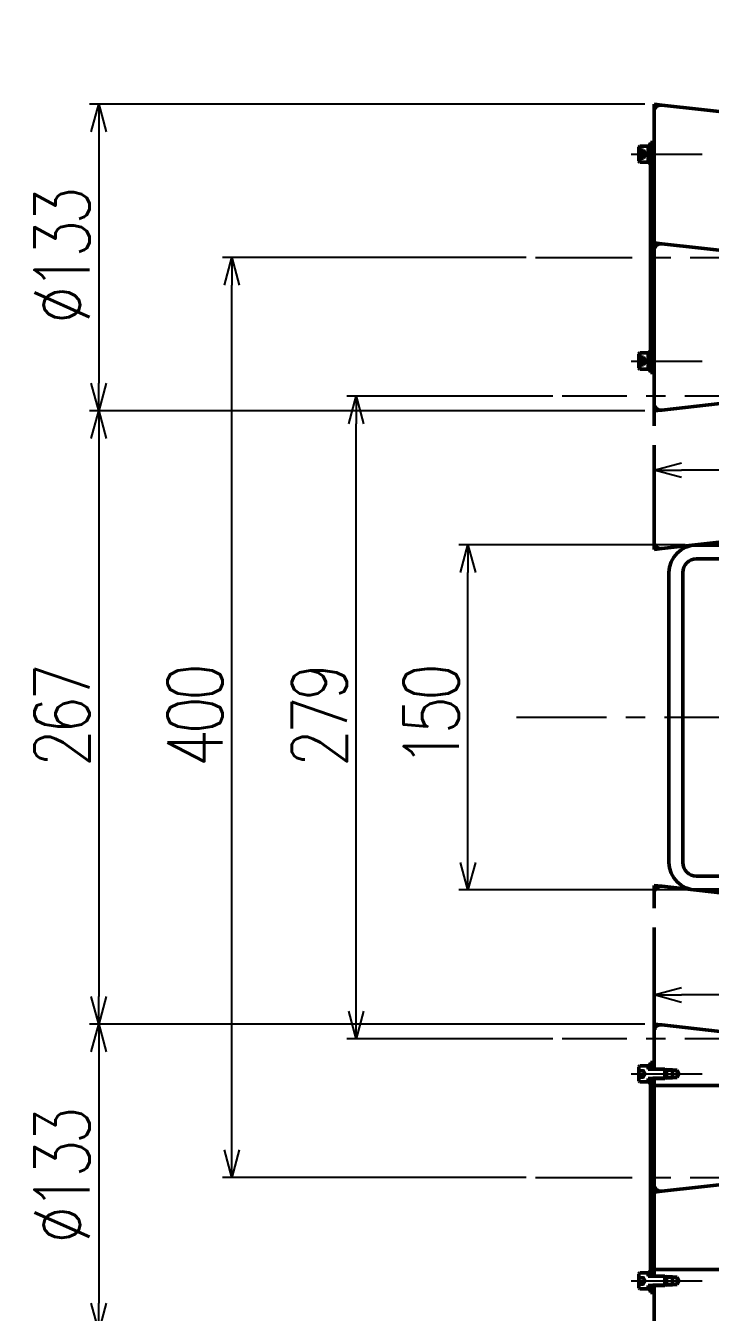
# Model space of a CAD drawing. Header units: millimetres. Extents: x 541 to 1553, y -2294 to 1811.
# Drawn here: x 541 to 839, y -1766 to -1207 of the extents above; entities that cross this region are included whole.
import ezdxf

# ---------------------------------------------------------------- set-up
doc = ezdxf.new("R2010")
doc.units = ezdxf.units.MM
doc.header["$LTSCALE"] = 1.324409
for name, pattern in [('CENTER', [50.8, 31.75, -6.35, 6.35, -6.35]), ('DASHED', [19.05, 12.7, -6.35]), ('PHANTOM', [63.5, 31.75, -6.35, 6.35, -6.35, 6.35, -6.35])]:
    doc.linetypes.add(name, pattern=pattern)
doc.layers.add('NoLayerName_001', color=7, linetype='Continuous')
doc.layers.add('NoLayerName_002', color=7, linetype='Continuous')
doc.styles.get("Standard").update_dxf_attribs({"font": 'txt', "bigfont": 'extfont2'})
doc.dimstyles.get("Standard").update_dxf_attribs({"dimtxt": 2.5, "dimasz": 2.5, "dimexe": 1.25, "dimexo": 0.625, "dimtad": 1, "dimdec": 3, "dimzin": 0, "dimdsep": 46, "dimtxsty": 'Standard', "dimcen": 2.5, "dimadec": 0, "dimazin": 0, "dimtfac": 0.75, "dimtdec": 3, "dimtmove": 0, "dimatfit": 3, "dimfxl": 1, "dimarcsym": 0})

# ---------------------------------------------------------------- blocks, each defined once
blk = doc.blocks.new('_OPEN30')
at = {"color": 0, "linetype": 'ByBlock', "lineweight": -2}
for p, q in [((-1, 0.267949), (0, 0)), ((0, 0), (-1, -0.267949)), ((0, 0), (-1, 0))]:
    blk.add_line(p, q, dxfattribs=at)
blk = doc.blocks.new('*D554')
at = {"layer": 'Defpoints', "color": 0}
for p in [(733.31, -1432.76), (831.71, -1432.76), (831.71, -1582.76)]:
    blk.add_point(p, dxfattribs=at)
at = {"layer": 'NoLayerName_001', "color": 0, "linetype": 'Continuous', "lineweight": 25}
for p, q in [((827.71, -1432.76), (729.31, -1432.76)), ((733.31, -1570.76), (733.31, -1444.76)), ((827.71, -1582.76), (729.31, -1582.76))]:
    blk.add_line(p, q, dxfattribs=at)
at = {"layer": 'NoLayerName_001', "color": 0, "lineweight": 25, "xscale": 12, "yscale": 12, "zscale": 12}
for p, rotation in [((733.31, -1432.76), 90), ((733.31, -1582.76), 270)]:
    blk.add_blockref('_OPEN30', p, dxfattribs=dict(at, rotation=rotation))
at = {"layer": 'NoLayerName_001', "color": 2, "lineweight": 50, "insert": (717.31, -1507.76), "char_height": 24, "attachment_point": 5, "rotation": 90}
blk.add_mtext('\\W0.8000;\\T0.8750;150', dxfattribs=at)
blk = doc.blocks.new('*D555')
at = {"layer": 'Defpoints', "color": 0}
for p in [(814.21, -1241.1), (572.71, -1374.43), (814.21, -1374.43)]:
    blk.add_point(p, dxfattribs=at)
at = {"layer": 'NoLayerName_001', "color": 0, "linetype": 'Continuous', "lineweight": 25}
for p, q in [((810.21, -1241.1), (568.71, -1241.1)), ((572.71, -1253.1), (572.71, -1362.43)), ((810.21, -1374.43), (568.71, -1374.43))]:
    blk.add_line(p, q, dxfattribs=at)
at = {"layer": 'NoLayerName_001', "color": 0, "lineweight": 25, "xscale": 12, "yscale": 12, "zscale": 12}
for p, rotation in [((572.71, -1241.1), 90), ((572.71, -1374.43), 270)]:
    blk.add_blockref('_OPEN30', p, dxfattribs=dict(at, rotation=rotation))
at = {"layer": 'NoLayerName_001', "color": 2, "lineweight": 50, "insert": (556.71, -1307.76), "char_height": 24, "attachment_point": 5, "rotation": 90}
blk.add_mtext('\\W0.8000;\\T0.8750;%%c133', dxfattribs=at)
blk = doc.blocks.new('*D556')
at = {"layer": 'Defpoints', "color": 0}
for p in [(814.21, -1641.1), (572.71, -1774.43), (814.21, -1774.43)]:
    blk.add_point(p, dxfattribs=at)
at = {"layer": 'NoLayerName_001', "color": 0, "linetype": 'Continuous', "lineweight": 25}
for p, q in [((810.21, -1641.1), (568.71, -1641.1)), ((572.71, -1653.1), (572.71, -1762.43)), ((810.21, -1774.43), (568.71, -1774.43))]:
    blk.add_line(p, q, dxfattribs=at)
at = {"layer": 'NoLayerName_001', "color": 0, "lineweight": 25, "xscale": 12, "yscale": 12, "zscale": 12}
for p, rotation in [((572.71, -1641.1), 90), ((572.71, -1774.43), 270)]:
    blk.add_blockref('_OPEN30', p, dxfattribs=dict(at, rotation=rotation))
at = {"layer": 'NoLayerName_001', "color": 2, "lineweight": 50, "insert": (556.71, -1707.76), "char_height": 24, "attachment_point": 5, "rotation": 90}
blk.add_mtext('\\W0.8000;\\T0.8750;%%c133', dxfattribs=at)
blk = doc.blocks.new('*D557')
at = {"layer": 'Defpoints', "color": 0}
for p in [(814.21, -1374.43), (572.71, -1641.1), (814.21, -1641.1)]:
    blk.add_point(p, dxfattribs=at)
at = {"layer": 'NoLayerName_001', "color": 0, "linetype": 'Continuous', "lineweight": 25}
for p, q in [((810.21, -1374.43), (568.71, -1374.43)), ((572.71, -1386.43), (572.71, -1629.1)), ((810.21, -1641.1), (568.71, -1641.1))]:
    blk.add_line(p, q, dxfattribs=at)
at = {"layer": 'NoLayerName_001', "color": 0, "lineweight": 25, "xscale": 12, "yscale": 12, "zscale": 12}
for p, rotation in [((572.71, -1374.43), 90), ((572.71, -1641.1), 270)]:
    blk.add_blockref('_OPEN30', p, dxfattribs=dict(at, rotation=rotation))
at = {"layer": 'NoLayerName_001', "color": 2, "lineweight": 50, "insert": (556.71, -1507.76), "char_height": 24, "attachment_point": 5, "rotation": 90}
blk.add_mtext('\\W0.8000;\\T0.8750;267', dxfattribs=at)
blk = doc.blocks.new('*D558')
at = {"layer": 'Defpoints', "color": 0}
for p in [(684.64, -1368.04), (774.21, -1368.04), (774.21, -1647.49)]:
    blk.add_point(p, dxfattribs=at)
at = {"layer": 'NoLayerName_001', "color": 0, "linetype": 'Continuous', "lineweight": 25}
for p, q in [((770.21, -1368.04), (680.64, -1368.04)), ((684.64, -1635.49), (684.64, -1380.04)), ((770.21, -1647.49), (680.64, -1647.49))]:
    blk.add_line(p, q, dxfattribs=at)
at = {"layer": 'NoLayerName_001', "color": 0, "lineweight": 25, "xscale": 12, "yscale": 12, "zscale": 12}
for p, rotation in [((684.64, -1368.04), 90), ((684.64, -1647.49), 270)]:
    blk.add_blockref('_OPEN30', p, dxfattribs=dict(at, rotation=rotation))
at = {"layer": 'NoLayerName_001', "color": 2, "lineweight": 50, "insert": (668.64, -1507.76), "char_height": 24, "attachment_point": 5, "rotation": 90}
blk.add_mtext('\\W0.8000;\\T0.8750;279', dxfattribs=at)
blk = doc.blocks.new('*D559')
at = {"layer": 'Defpoints', "color": 0}
for p in [(630.61, -1307.76), (762.61, -1307.76), (762.61, -1707.76)]:
    blk.add_point(p, dxfattribs=at)
at = {"layer": 'NoLayerName_001', "color": 0, "linetype": 'Continuous', "lineweight": 25}
for p, q in [((758.61, -1307.76), (626.61, -1307.76)), ((630.61, -1695.76), (630.61, -1319.76)), ((758.61, -1707.76), (626.61, -1707.76))]:
    blk.add_line(p, q, dxfattribs=at)
at = {"layer": 'NoLayerName_001', "color": 0, "lineweight": 25, "xscale": 12, "yscale": 12, "zscale": 12}
for p, rotation in [((630.61, -1307.76), 90), ((630.61, -1707.76), 270)]:
    blk.add_blockref('_OPEN30', p, dxfattribs=dict(at, rotation=rotation))
at = {"layer": 'NoLayerName_001', "color": 2, "lineweight": 50, "insert": (614.61, -1507.76), "char_height": 24, "attachment_point": 5, "rotation": 90}
blk.add_mtext('\\W0.8000;\\T0.8750;400', dxfattribs=at)
blk = doc.blocks.new('*D560')
at = {"layer": 'Defpoints', "color": 0}
for p in [(814.21, -1374.43), (814.21, -1400.22), (964.21, -1415.36)]:
    blk.add_point(p, dxfattribs=at)
at = {"layer": 'NoLayerName_001', "color": 0, "linetype": 'Continuous', "lineweight": 25}
blk.add_line((952.21, -1400.22), (826.21, -1400.22), dxfattribs=at)
at = {"layer": 'NoLayerName_001', "color": 0, "lineweight": 25, "xscale": 12, "yscale": 12, "zscale": 12, "rotation": 180}
blk.add_blockref('_OPEN30', (814.21, -1400.22), dxfattribs=at)
at = {"layer": 'NoLayerName_001', "color": 0, "lineweight": 25, "xscale": 12, "yscale": 12, "zscale": 12}
blk.add_blockref('_OPEN30', (964.21, -1400.22), dxfattribs=at)
at = {"layer": 'NoLayerName_001', "color": 2, "lineweight": 50, "insert": (889.21, -1384.22), "char_height": 24, "attachment_point": 5}
blk.add_mtext('\\W0.8000;\\T0.8750;150', dxfattribs=at)
blk = doc.blocks.new('*D575')
at = {"layer": 'Defpoints', "color": 0}
for p in [(814.21, -1628.44), (814.21, -1641.1), (964.21, -1660.45)]:
    blk.add_point(p, dxfattribs=at)
at = {"layer": 'NoLayerName_001', "color": 0, "linetype": 'Continuous', "lineweight": 25}
for p, q in [((814.21, -1637.1), (814.21, -1624.44)), ((952.21, -1628.44), (826.21, -1628.44))]:
    blk.add_line(p, q, dxfattribs=at)
at = {"layer": 'NoLayerName_001', "color": 0, "lineweight": 25, "xscale": 12, "yscale": 12, "zscale": 12, "rotation": 180}
blk.add_blockref('_OPEN30', (814.21, -1628.44), dxfattribs=at)
at = {"layer": 'NoLayerName_001', "color": 0, "lineweight": 25, "xscale": 12, "yscale": 12, "zscale": 12}
blk.add_blockref('_OPEN30', (964.21, -1628.44), dxfattribs=at)
at = {"layer": 'NoLayerName_001', "color": 2, "lineweight": 50, "insert": (886.66, -1612.44), "char_height": 24, "attachment_point": 5}
blk.add_mtext('\\W0.8000;\\T0.8750;150', dxfattribs=at)
blk = doc.blocks.new('JZB_0283')
at = {"layer": 'NoLayerName_002', "color": 3, "linetype": 'Continuous', "lineweight": 50}
for p, q in [((3.33, 132.96), (0, 133.33)), ((0, 129.98), (0, 133.33)), ((0, 3.35), (0, 0)), ((3.33, 0.37), (0, 0))]:
    blk.add_line(p, q, dxfattribs=at)
at = {"layer": 'NoLayerName_002', "color": 7, "linetype": 'Continuous', "lineweight": 50}
for p, q in [((0, 3.35), (0, 129.98)), ((3.33, 132.96), (147.33, 116.96)), ((150, 113.98), (150, 103.67)), ((150, 87.67), (150, 45.67)), ((150, 29.67), (150, 19.35)), ((3.33, 0.37), (147.33, 16.37))]:
    blk.add_line(p, q, dxfattribs=at)
for centre, start, end in [((3, 129.98), 83.6598, 180), ((147, 113.98), 0, 83.6598), ((147, 19.35), 276.3402, 0), ((3, 3.35), 180, 276.3402)]:
    blk.add_arc(centre, 3, start, end, dxfattribs=at)
blk = doc.blocks.new('JZB_0284')
at = {"layer": 'NoLayerName_001', "color": 7, "linetype": 'Continuous', "lineweight": 50}
for p, q in [((0, 100), (0, 0)), ((1.6, 100), (0, 100)), ((0, 0), (1.6, 0))]:
    blk.add_line(p, q, dxfattribs=at)
blk = doc.blocks.new('JZB_0285')
at = {"layer": 'NoLayerName_001', "color": 7, "linetype": 'Continuous', "lineweight": 50}
for p, q in [((0.4, 7), (0, 6.6)), ((0, 6.6), (0, 0.4)), ((0.4, 7), (0.4, 0)), ((4, 7), (0.4, 7)), ((0, 0.4), (0.4, 0)), ((0.4, 0), (4, 0))]:
    blk.add_line(p, q, dxfattribs=at)
at = {"layer": 'NoLayerName_001', "color": 3, "linetype": 'DASHED', "lineweight": 50}
for p, q in [((0, 5.22), (2, 5.22)), ((0, 4.36), (2, 4.36)), ((0, 2.64), (2, 2.64)), ((0, 1.78), (2, 1.78)), ((2.99, 3.5), (2, 5.22)), ((2, 5.22), (2, 1.78)), ((2, 1.78), (2.99, 3.5))]:
    blk.add_line(p, q, dxfattribs=at)
blk = doc.blocks.new('JZB_0286')
at = {"layer": 'NoLayerName_001', "color": 7, "linetype": 'Continuous', "lineweight": 50}
for p, q in [((0.4, 7), (0, 6.6)), ((0, 6.6), (0, 0.4)), ((0.4, 7), (0.4, 0)), ((4, 7), (0.4, 7)), ((0, 0.4), (0.4, 0)), ((0.4, 0), (4, 0))]:
    blk.add_line(p, q, dxfattribs=at)
at = {"layer": 'NoLayerName_001', "color": 3, "linetype": 'DASHED', "lineweight": 50}
for p, q in [((0, 5.22), (2, 5.22)), ((0, 4.36), (2, 4.36)), ((0, 2.64), (2, 2.64)), ((0, 1.78), (2, 1.78)), ((2.99, 3.5), (2, 5.22)), ((2, 5.22), (2, 1.78)), ((2, 1.78), (2.99, 3.5))]:
    blk.add_line(p, q, dxfattribs=at)
blk = doc.blocks.new('JZB_0292')
at = {"layer": 'NoLayerName_002', "color": 4, "linetype": 'CENTER', "lineweight": 25}
blk.add_line((0, 0), (30.94, 0), dxfattribs=at)
blk = doc.blocks.new('JZB_0293')
at = {"layer": 'NoLayerName_002', "color": 4, "linetype": 'CENTER', "lineweight": 25}
blk.add_line((0, 0), (30.94, 0), dxfattribs=at)
blk = doc.blocks.new('JZB_0302')
at = {"layer": 'NoLayerName_001', "color": 7, "linetype": 'Continuous', "lineweight": 50}
for p, q in [((0, 7.6), (0, 0)), ((0, 7.6), (1, 7.6)), ((1, 4.54), (0, 4.06)), ((1, 3.54), (0, 3.06)), ((1, 0), (0, 0))]:
    blk.add_line(p, q, dxfattribs=at)
blk = doc.blocks.new('JZB_0303')
at = {"layer": 'NoLayerName_001', "color": 7, "linetype": 'Continuous', "lineweight": 50}
for p, q in [((0, 7.6), (0, 0)), ((0, 7.6), (1, 7.6)), ((1, 4.54), (0, 4.06)), ((1, 3.54), (0, 3.06)), ((1, 0), (0, 0))]:
    blk.add_line(p, q, dxfattribs=at)
blk = doc.blocks.new('JZB_0308')
at = {"layer": 'NoLayerName_001', "color": 7, "linetype": 'Continuous', "lineweight": 50}
for p, q in [((1.6, 100), (0, 100)), ((0, 100), (0, 97.5)), ((0, 92.5), (0, 7.5)), ((1.6, 7.5), (1.6, 92.5)), ((0, 2.5), (0, 0)), ((0, 0), (1.6, 0)), ((1.6, 0), (1.6, 2.5))]:
    blk.add_line(p, q, dxfattribs=at)
blk = doc.blocks.new('JZB_0311')
at = {"layer": 'NoLayerName_001', "color": 7, "linetype": 'DASHED', "lineweight": 50}
blk.add_line((0, 0.06), (0, 0), dxfattribs=at)
blk = doc.blocks.new('JZB_0327')
at = {"layer": 'NoLayerName_002', "color": 3, "linetype": 'Continuous', "lineweight": 50}
for p, q in [((0, 129.98), (0, 133.33)), ((3.33, 132.96), (0, 133.33)), ((0, 3.35), (0, 0)), ((3.33, 0.37), (0, 0))]:
    blk.add_line(p, q, dxfattribs=at)
at = {"layer": 'NoLayerName_002', "color": 7, "linetype": 'Continuous', "lineweight": 50}
for p, q in [((0, 129.98), (0, 113.67)), ((3.33, 132.96), (147.33, 116.96)), ((150, 91.67), (150, 113.98)), ((0, 109.67), (0, 109.17)), ((0, 106.97), (0.3, 106.67)), ((35.1, 106.67), (0.3, 106.67)), ((51, 106.67), (50.9, 106.67)), ((51, 106.66), (51, 106.67)), ((131.1, 106.67), (131, 106.67)), ((131, 106.66), (131, 106.67)), ((149, 106.67), (146.9, 106.67)), ((149, 106.67), (150, 107.67)), ((149, 91.67), (149, 106.67)), ((52, 105.57), (52, 105.67)), ((130, 101.67), (52, 101.67)), ((130, 105.67), (130, 105.57)), ((149, 41.67), (149, 26.67)), ((150, 41.67), (150, 19.35)), ((52, 31.67), (130, 31.67)), ((0.3, 26.67), (0, 26.37)), ((0, 24.17), (0, 23.67)), ((0.3, 26.67), (35.1, 26.67)), ((50.9, 26.67), (51, 26.67)), ((51, 26.67), (51, 26.67)), ((52, 27.67), (52, 27.77)), ((130, 27.77), (130, 27.67)), ((131, 26.67), (131, 26.67)), ((131, 26.67), (131.1, 26.67)), ((146.9, 26.67), (149, 26.67)), ((150, 25.67), (149, 26.67)), ((0, 19.67), (0, 19.17)), ((0, 3.35), (0, 16.67)), ((3.33, 0.37), (147.33, 16.37))]:
    blk.add_line(p, q, dxfattribs=at)
for centre, radius, start, end in [((3, 129.98), 3, 83.6598, 180), ((147, 113.98), 3, 0, 83.6598), ((51, 105.67), 1, 0, 90), ((131, 105.67), 1, 90, 180), ((51, 27.67), 1, 270, 0), ((131, 27.67), 1, 180, 270), ((147, 19.35), 3, 276.3402, 0), ((3, 3.35), 3, 180, 276.3402)]:
    blk.add_arc(centre, radius, start, end, dxfattribs=at)
blk = doc.blocks.new('JZB_0329')
at = {"layer": 'NoLayerName_001', "color": 7, "linetype": 'Continuous', "lineweight": 50}
for p, q in [((1.6, 5), (0, 5)), ((0, 0), (1.6, 0))]:
    blk.add_line(p, q, dxfattribs=at)
blk = doc.blocks.new('JZB_0330')
at = {"layer": 'NoLayerName_001', "color": 7, "linetype": 'Continuous', "lineweight": 50}
for p, q in [((1.6, 5), (0, 5)), ((0, 0), (1.6, 0))]:
    blk.add_line(p, q, dxfattribs=at)
blk = doc.blocks.new('JZB_0333')
at = {"layer": 'NoLayerName_002', "color": 4, "linetype": 'CENTER', "lineweight": 25}
blk.add_line((0, 2), (30.94, 2), dxfattribs=at)
at = {"layer": 'NoLayerName_002', "color": 3, "linetype": 'Continuous', "lineweight": 25}
for p, q in [((18, 4), (14.7, 4)), ((18, 4), (18.66, 3.62)), ((18, 0), (18.66, 0.38)), ((14.7, 0), (18, 0))]:
    blk.add_line(p, q, dxfattribs=at)
at = {"layer": 'NoLayerName_002', "color": 7, "linetype": 'Continuous', "lineweight": 50}
for p, q in [((15.08, 3.62), (20, 3.62)), ((15.08, 0.38), (20, 0.38)), ((18, 0), (18, 4)), ((20.94, 2), (20, 3.62)), ((20, 0.38), (20, 3.62)), ((20, 0.38), (20.94, 2))]:
    blk.add_line(p, q, dxfattribs=at)
blk = doc.blocks.new('JZB_0334')
at = {"layer": 'NoLayerName_002', "color": 4, "linetype": 'CENTER', "lineweight": 25}
blk.add_line((0, 2), (30.94, 2), dxfattribs=at)
at = {"layer": 'NoLayerName_002', "color": 3, "linetype": 'Continuous', "lineweight": 25}
for p, q in [((18, 4), (14.7, 4)), ((18, 4), (18.66, 3.62)), ((18, 0), (18.66, 0.38)), ((14.7, 0), (18, 0))]:
    blk.add_line(p, q, dxfattribs=at)
at = {"layer": 'NoLayerName_002', "color": 7, "linetype": 'Continuous', "lineweight": 50}
for p, q in [((15.08, 3.62), (20, 3.62)), ((15.08, 0.38), (20, 0.38)), ((18, 0), (18, 4)), ((20.94, 2), (20, 3.62)), ((20, 3.62), (20, 0.38)), ((20, 0.38), (20.94, 2))]:
    blk.add_line(p, q, dxfattribs=at)
blk = doc.blocks.new('JZB_0341')
at = {"layer": 'NoLayerName_001', "color": 7, "linetype": 'Continuous', "lineweight": 50}
for p, q in [((0, 7.6), (1, 7.6)), ((0, 7.6), (0, 5.8)), ((1, 7.6), (1, 5.8)), ((0, 1.8), (0, 0)), ((1, 1.8), (1, 0)), ((1, 0), (0, 0))]:
    blk.add_line(p, q, dxfattribs=at)
blk = doc.blocks.new('JZB_0342')
at = {"layer": 'NoLayerName_001', "color": 7, "linetype": 'Continuous', "lineweight": 50}
for p, q in [((0.4, 7), (0, 6.6)), ((0, 0.4), (0, 6.6)), ((4, 7), (0.4, 7)), ((0.4, 0), (0, 0.4)), ((4, 0), (0.4, 0)), ((11.3, 5.5), (4, 5.5)), ((11.3, 1.5), (4, 1.5)), ((12, 4.8), (11.3, 5.5)), ((11.3, 1.5), (11.3, 5.5)), ((11.3, 1.5), (12, 2.2)), ((12, 4.8), (12, 2.2))]:
    blk.add_line(p, q, dxfattribs=at)
at = {"layer": 'NoLayerName_001', "color": 7, "linetype": 'Continuous', "lineweight": 25}
for p, q in [((0, 5.22), (2, 5.22)), ((2, 4.36), (0, 4.36)), ((0, 2.64), (2, 2.64)), ((0, 1.78), (2, 1.78)), ((2, 1.78), (2, 5.22)), ((2.99, 3.5), (2, 5.22)), ((2, 1.78), (2.99, 3.5))]:
    blk.add_line(p, q, dxfattribs=at)
at = {"layer": 'NoLayerName_001', "color": 3, "linetype": 'Continuous', "lineweight": 25}
for p, q in [((6.1, 5.12), (4, 5.5)), ((6.1, 1.88), (4, 1.5)), ((11.68, 5.12), (6.1, 5.12)), ((11.68, 1.88), (6.1, 1.88))]:
    blk.add_line(p, q, dxfattribs=at)
blk = doc.blocks.new('JZB_0343')
at = {"layer": 'NoLayerName_001', "color": 7, "linetype": 'Continuous', "lineweight": 50}
for p, q in [((0, 7.6), (1, 7.6)), ((0, 7.6), (0, 5.8)), ((1, 7.6), (1, 5.8)), ((0, 1.8), (0, 0)), ((1, 1.8), (1, 0)), ((1, 0), (0, 0))]:
    blk.add_line(p, q, dxfattribs=at)
blk = doc.blocks.new('JZB_0344')
at = {"layer": 'NoLayerName_001', "color": 7, "linetype": 'Continuous', "lineweight": 50}
for p, q in [((0.4, 7), (0, 6.6)), ((0, 0.4), (0, 6.6)), ((4, 7), (0.4, 7)), ((0.4, 0), (0, 0.4)), ((4, 0), (0.4, 0)), ((11.3, 5.5), (4, 5.5)), ((11.3, 1.5), (4, 1.5)), ((12, 4.8), (11.3, 5.5)), ((11.3, 1.5), (11.3, 5.5)), ((11.3, 1.5), (12, 2.2)), ((12, 4.8), (12, 2.2))]:
    blk.add_line(p, q, dxfattribs=at)
at = {"layer": 'NoLayerName_001', "color": 7, "linetype": 'Continuous', "lineweight": 25}
for p, q in [((0, 5.22), (2, 5.22)), ((2, 4.36), (0, 4.36)), ((0, 2.64), (2, 2.64)), ((0, 1.78), (2, 1.78)), ((2, 1.78), (2, 5.22)), ((2.99, 3.5), (2, 5.22)), ((2, 1.78), (2.99, 3.5))]:
    blk.add_line(p, q, dxfattribs=at)
at = {"layer": 'NoLayerName_001', "color": 3, "linetype": 'Continuous', "lineweight": 25}
for p, q in [((6.1, 5.12), (4, 5.5)), ((6.1, 1.88), (4, 1.5)), ((11.68, 5.12), (6.1, 5.12)), ((11.68, 1.88), (6.1, 1.88))]:
    blk.add_line(p, q, dxfattribs=at)
blk = doc.blocks.new('JZB_0349')
at = {"layer": 'NoLayerName_001', "color": 3, "linetype": 'PHANTOM', "lineweight": 50}
for p, q in [((150, 163), (150, 197)), ((153, 200), (186.5, 200)), ((226.5, 200), (249.5, 200)), ((261.5, 200), (262, 200)), ((265, 3), (265, 197)), ((150, 37), (150, 3)), ((153, 0), (167.44, 0)), ((226.5, 0), (249.5, 0)), ((261.5, 0), (262, 0))]:
    blk.add_line(p, q, dxfattribs=at)
at = {"layer": 'NoLayerName_001', "color": 3, "linetype": 'Continuous', "lineweight": 50}
for p, q in [((12, 175), (138, 175)), ((12, 169), (138, 169)), ((0, 37), (0, 163)), ((6, 37), (6, 163)), ((144, 163), (144, 37)), ((150, 37), (150, 163)), ((143.6, 130), (126.4, 130)), ((120, 123.6), (120, 76.4)), ((123.2, 123.6), (123.2, 76.4)), ((143.6, 126.8), (126.4, 126.8)), ((146.8, 76.4), (146.8, 123.6)), ((143.6, 73.2), (126.4, 73.2)), ((143.6, 70), (126.4, 70)), ((12, 31), (138, 31)), ((138, 25), (12, 25))]:
    blk.add_line(p, q, dxfattribs=at)
at = {"layer": 'NoLayerName_001', "color": 3, "linetype": 'PHANTOM', "lineweight": 50}
for centre, start, end in [((153, 197), 90, 180), ((262, 197), 0, 90), ((153, 3), 180, 270), ((262, 3), 270, 0)]:
    blk.add_arc(centre, 3, start, end, dxfattribs=at)
at = {"layer": 'NoLayerName_001', "color": 3, "linetype": 'Continuous', "lineweight": 50}
for centre, radius, start, end in [((12, 163), 12, 90, 180), ((138, 163), 12, 0, 90), ((12, 163), 6, 90, 180), ((138, 163), 6, 0, 90), ((126.4, 123.6), 6.4, 90, 180), ((143.6, 123.6), 6.4, 0, 90), ((126.4, 123.6), 3.2, 90, 180), ((143.6, 123.6), 3.2, 0, 90), ((126.4, 76.4), 6.4, 180, 270), ((126.4, 76.4), 3.2, 180, 270), ((143.6, 76.4), 6.4, 270, 0), ((143.6, 76.4), 3.2, 270, 0), ((12, 37), 12, 180, 270), ((12, 37), 6, 180, 270), ((138, 37), 6, 270, 0), ((138, 37), 12, 270, 0)]:
    blk.add_arc(centre, radius, start, end, dxfattribs=at)
blk = doc.blocks.new('JZB_0351')
at = {"layer": 'NoLayerName_002', "color": 3, "linetype": 'PHANTOM', "lineweight": 50}
for p, q in [((3.33, 132.96), (0, 133.33)), ((0, 129.98), (0, 133.33)), ((3.33, 132.96), (147.33, 116.96)), ((150, 79.63), (150, 19.35)), ((0, 3.35), (0, 60.28)), ((3.33, 0.37), (147.33, 16.37)), ((0, 3.35), (0, 0)), ((3.33, 0.37), (0, 0))]:
    blk.add_line(p, q, dxfattribs=at)
for centre, start, end in [((3, 129.98), 83.6598, 180), ((147, 113.98), 0, 83.6598), ((147, 19.35), 276.3402, 0), ((3, 3.35), 180, 276.3402)]:
    blk.add_arc(centre, 3, start, end, dxfattribs=at)
blk = doc.blocks.new('JZB_0352')
at = {"layer": 'NoLayerName_002', "color": 3, "linetype": 'PHANTOM', "lineweight": 50}
for p, q in [((3.33, 132.96), (0, 133.33)), ((0, 129.98), (0, 133.33)), ((0, 73.06), (0, 129.98)), ((3.33, 132.96), (147.33, 116.96)), ((150, 113.98), (150, 53.7)), ((150, 31.39), (150, 19.35)), ((3.33, 0.37), (147.33, 16.37)), ((0, 3.35), (0, 0)), ((3.33, 0.37), (0, 0))]:
    blk.add_line(p, q, dxfattribs=at)
for centre, start, end in [((3, 129.98), 83.6598, 180), ((147, 113.98), 0, 83.6598), ((147, 19.35), 276.3402, 0), ((3, 3.35), 180, 276.3402)]:
    blk.add_arc(centre, 3, start, end, dxfattribs=at)
blk = doc.blocks.new('DIM_0017')
at = {"color": 3, "linetype": 'Continuous', "lineweight": 25}
for points in [[(246.77, 0), (182.65, 83.19)], [(242, 11.47), (246.77, 0), (236.9, 7.54)]]:
    blk.add_lwpolyline(points, dxfattribs=at)
for centre in [(24, 102.2), (72, 102.2), (120, 102.2), (168, 102.2)]:
    blk.add_circle(centre, 24, dxfattribs=at)
at = {"color": 2, "linetype": 'Continuous', "lineweight": 50, "width": 0.666667}
for s, p in [('８８', (8, 92.2)), ('２', (160, 92.2)), ('７４', (56, 92.2)), ('４４', (104, 92.2))]:
    blk.add_text(s, height=20, dxfattribs=at).set_placement(p)

msp = doc.modelspace()

# ---------------------------------------------------------------- linework, layer by layer
at = {"layer": 'NoLayerName_001', "color": 4, "linetype": 'CENTER', "lineweight": 25}
for p, q in [((762.6141, -1307.7649), (1212.0768, -1307.7649)), ((1004.2141, -1368.0427), (774.2141, -1368.0427)), ((1197.2141, -1507.7649), (754.4506, -1507.7649)), ((1004.2141, -1647.4871), (774.2141, -1647.4871)), ((762.6141, -1707.7649), (1212.0768, -1707.7649))]:
    msp.add_line(p, q, dxfattribs=at)

# ---------------------------------------------------------------- block references
at = {"layer": 'NoLayerName_001', "color": 3, "linetype": 'Continuous', "lineweight": 25}
msp.add_blockref('DIM_0017', (730.1588, -1262.7649), dxfattribs=at)
at = {"layer": 'NoLayerName_001'}
for name, p in [('JZB_0283', (814.2141, -1374.4316)), ('JZB_0284', (812.6141, -1357.7649)), ('JZB_0293', (804.2141, -1262.7649)), ('JZB_0285', (807.6141, -1266.2649)), ('JZB_0302', (811.6141, -1266.5606)), ('JZB_0351', (814.2141, -1434.7093)), ('JZB_0292', (804.2141, -1352.7649)), ('JZB_0286', (807.6141, -1356.2649)), ('JZB_0303', (811.6141, -1356.5606)), ('JZB_0349', (820.7141, -1607.7649)), ('JZB_0352', (814.2141, -1714.1538)), ('JZB_0327', (814.2141, -1774.4316)), ('JZB_0334', (804.2141, -1664.7649)), ('JZB_0342', (807.6141, -1666.2649)), ('JZB_0341', (811.6141, -1666.5649)), ('JZB_0308', (812.6141, -1757.7649)), ('JZB_0329', (812.6141, -1665.2649)), ('JZB_0311', (811.6141, -1666.5562)), ('JZB_0333', (804.2141, -1754.7649)), ('JZB_0344', (807.6141, -1756.2649)), ('JZB_0343', (811.6141, -1756.5649)), ('JZB_0330', (812.6141, -1755.2649))]:
    msp.add_blockref(name, p, dxfattribs=at)

# ---------------------------------------------------------------- dimensions: what is measured, and where the dimension line sits
at = {"layer": 'NoLayerName_001', "color": 3, "linetype": 'Continuous', "lineweight": 50}
for base, p1, p2, angle, override, picture, middle in [((572.7133, -1374.4316), (814.2141, -1241.0982), (814.2141, -1374.4316), 270, {"dimtxt": 24, "dimasz": 12, "dimexe": 4, "dimexo": 4, "dimgap": 4, "dimdec": 0, "dimzin": 8, "dimpost": '%%c<>', "dimblk": 'OPEN30', "dimclrd": 0, "dimclre": 0, "dimclrt": 2, "dimtp": 0, "dimtm": 0, "dimlwd": 25, "dimlwe": 25}, '*D555', (572.7133, -1307.7649)), ((630.6118, -1307.7649), (762.6141, -1707.7649), (762.6141, -1307.7649), 90, {"dimtxt": 24, "dimasz": 12, "dimexe": 4, "dimexo": 4, "dimgap": 4, "dimzin": 8, "dimblk": 'OPEN30', "dimclrd": 0, "dimclre": 0, "dimclrt": 2, "dimtp": 0, "dimtm": 0, "dimlwd": 25, "dimlwe": 25}, '*D559', (630.6118, -1507.7649)), ((684.6431, -1368.0427), (774.2141, -1647.4871), (774.2141, -1368.0427), 90, {"dimtxt": 24, "dimasz": 12, "dimexe": 4, "dimexo": 4, "dimgap": 4, "dimdec": 0, "dimzin": 8, "dimblk": 'OPEN30', "dimclrd": 0, "dimclre": 0, "dimclrt": 2, "dimtp": 0, "dimtm": 0, "dimlwd": 25, "dimlwe": 25}, '*D558', (684.6431, -1507.7649)), ((814.2141, -1400.2195), (964.2141, -1415.3575), (814.2141, -1374.4316), 180, {"dimtxt": 24, "dimasz": 12, "dimexe": 4, "dimexo": 4, "dimgap": 4, "dimzin": 8, "dimblk": 'OPEN30', "dimse1": 1, "dimse2": 1, "dimclrd": 0, "dimclre": 0, "dimclrt": 2, "dimtp": 0, "dimtm": 0, "dimlwd": 25, "dimlwe": 25}, '*D560', (889.2141, -1400.2195)), ((572.7133, -1641.0982), (814.2141, -1374.4316), (814.2141, -1641.0982), 270, {"dimtxt": 24, "dimasz": 12, "dimexe": 4, "dimexo": 4, "dimgap": 4, "dimdec": 0, "dimzin": 8, "dimblk": 'OPEN30', "dimclrd": 0, "dimclre": 0, "dimclrt": 2, "dimtp": 0, "dimtm": 0, "dimlwd": 25, "dimlwe": 25}, '*D557', (572.7133, -1507.7649)), ((733.3095, -1432.7649), (831.7141, -1582.7649), (831.7141, -1432.7649), 90, {"dimtxt": 24, "dimasz": 12, "dimexe": 4, "dimexo": 4, "dimgap": 4, "dimzin": 8, "dimblk": 'OPEN30', "dimclrd": 0, "dimclre": 0, "dimclrt": 2, "dimtp": 0, "dimtm": 0, "dimlwd": 25, "dimlwe": 25}, '*D554', (733.3095, -1507.7649)), ((814.2141, -1628.4381), (964.2141, -1660.45), (814.2141, -1641.0982), 180, {"dimtxt": 24, "dimasz": 12, "dimexe": 4, "dimexo": 4, "dimgap": 4, "dimzin": 8, "dimblk": 'OPEN30', "dimse1": 1, "dimclrd": 0, "dimclre": 0, "dimclrt": 2, "dimtp": 0, "dimtm": 0, "dimlwd": 25, "dimlwe": 25}, '*D575', (886.6567, -1628.4381)), ((572.7133, -1774.4316), (814.2141, -1641.0982), (814.2141, -1774.4316), 270, {"dimtxt": 24, "dimasz": 12, "dimexe": 4, "dimexo": 4, "dimgap": 4, "dimdec": 0, "dimzin": 8, "dimpost": '%%c<>', "dimblk": 'OPEN30', "dimclrd": 0, "dimclre": 0, "dimclrt": 2, "dimtp": 0, "dimtm": 0, "dimlwd": 25, "dimlwe": 25}, '*D556', (572.7133, -1707.7649))]:
    dim = msp.add_linear_dim(base=base, p1=p1, p2=p2, angle=angle, text='\\W0.8000;\\T0.8750;<>', dimstyle='Standard', override=override, dxfattribs=at)
    dim.commit()
    dim.dimension.update_dxf_attribs({"geometry": picture, "text_midpoint": middle, "dimtype": 160})

doc.saveas('drawing.dxf')
